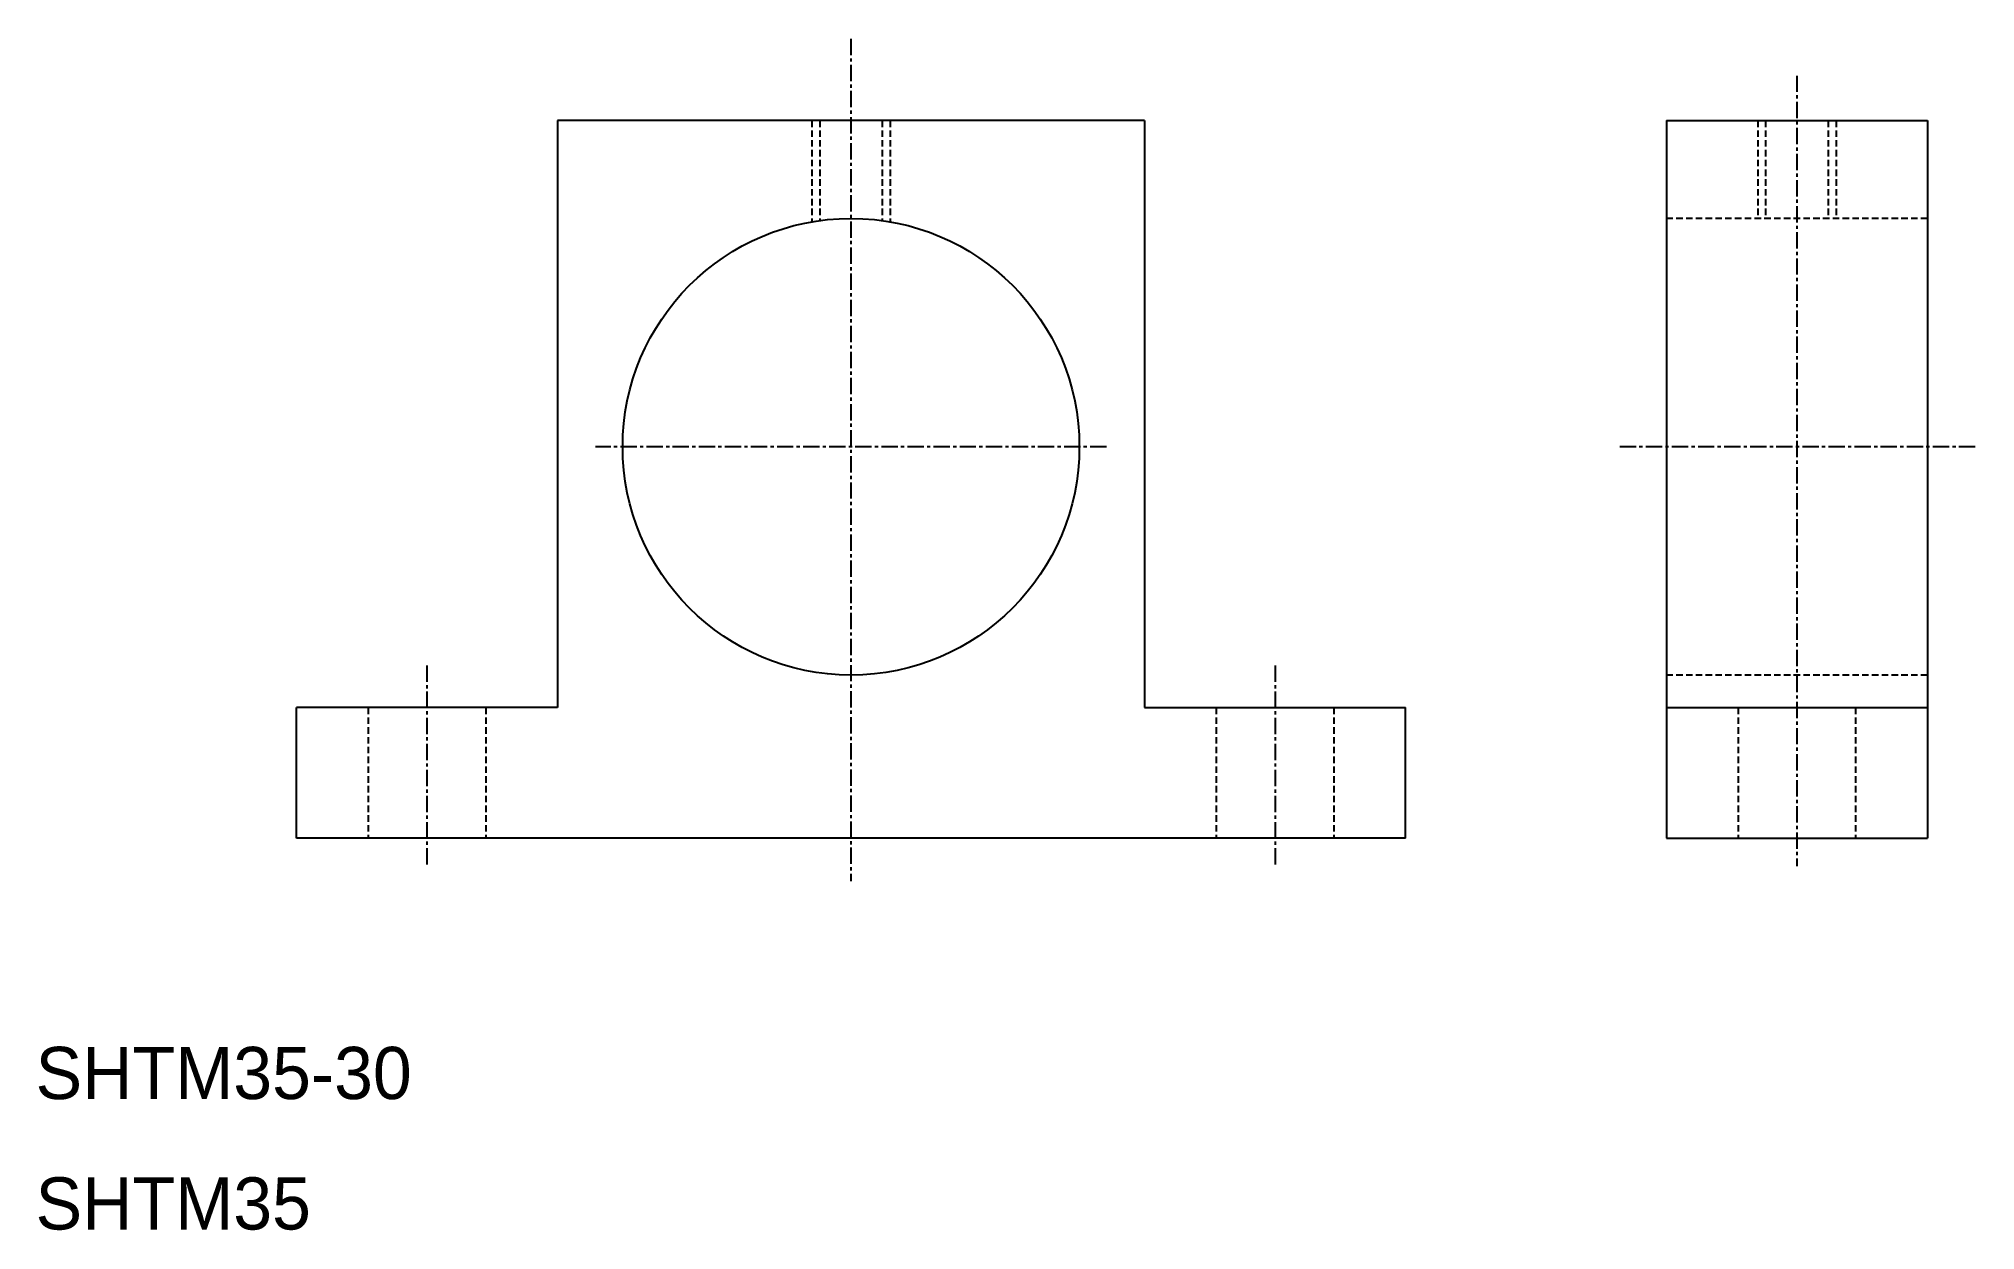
# Model space of a CAD drawing. Extents: x 10 to 159, y 10 to 101.
import ezdxf

# ---------------------------------------------------------------- set-up
doc = ezdxf.new("R2010")
doc.units = 0
doc.linetypes.add('CENTER', pattern=[2, 1.25, -0.25, 0.25, -0.25])
doc.linetypes.add('DASHED', pattern=[0.75, 0.5, -0.25])
doc.layers.get('0').update_dxf_attribs({"linetype": 'CONTINUOUS'})
doc.layers.add('CENTER', color=1, linetype='CENTER')

msp = doc.modelspace()

# ---------------------------------------------------------------- linework, layer by layer
at = {"color": 7, "linetype": 'CONTINUOUS'}
for p, q in [((50, 95), (50, 50)), ((95, 95), (50, 95)), ((95, 95), (95, 50)), ((135, 95), (135, 40)), ((135, 95), (155, 95)), ((155, 95), (155, 40)), ((50, 50), (30, 50)), ((30, 40), (30, 50)), ((95, 50), (115, 50)), ((115, 40), (115, 50)), ((135, 50), (155, 50)), ((115, 40), (30, 40)), ((72.5, 40), (72.5, 40)), ((93.75, 40), (93.75, 40)), ((135, 40), (155, 40))]:
    msp.add_line(p, q, dxfattribs=at)
at = {"color": 3, "linetype": 'DASHED'}
for p, q in [((69.5, 95), (69.5, 87.24)), ((70.1, 95), (70.1, 87.33)), ((74.9, 95), (74.9, 87.33)), ((75.5, 95), (75.5, 87.24)), ((142, 95), (142, 87.5)), ((142.6, 95), (142.6, 87.5)), ((147.4, 95), (147.4, 87.5)), ((148, 95), (148, 87.5)), ((155, 87.5), (135, 87.5)), ((155, 52.5), (135, 52.5)), ((35.5, 50), (35.5, 40)), ((44.5, 50), (44.5, 40)), ((100.5, 50), (100.5, 40)), ((109.5, 50), (109.5, 40)), ((140.5, 50), (140.5, 40)), ((149.5, 50), (149.5, 40))]:
    msp.add_line(p, q, dxfattribs=at)
at = {"color": 7, "linetype": 'CONTINUOUS'}
msp.add_circle((72.5, 70), 17.5, dxfattribs=at)
at = {"layer": 'CENTER', "color": 1, "linetype": 'CENTER'}
for p, q in [((72.5, 101.27), (72.5, 36.69)), ((145, 98.44), (145, 37.86)), ((92.08, 70), (52.92, 70)), ((158.67, 70), (131.17, 70)), ((40, 53.23), (40, 37.78)), ((105, 53.23), (105, 37.78))]:
    msp.add_line(p, q, dxfattribs=at)

# ---------------------------------------------------------------- texts
at = {"color": 7, "linetype": 'CONTINUOUS'}
for s, p in [('SHTM35-30', (10, 20)), ('SHTM35', (10, 10))]:
    msp.add_text(s, height=4, dxfattribs=at).set_placement(p)

doc.saveas('drawing.dxf')
